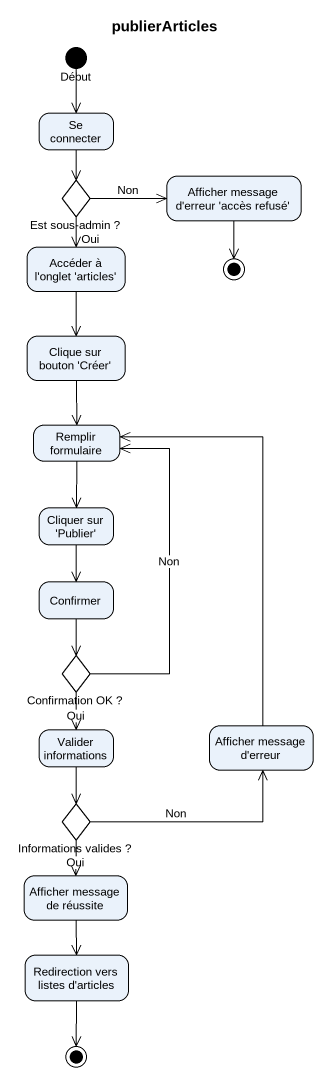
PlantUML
@startuml
title publierArticles
hide empty description
state Début <<start>>
state "Se connecter" as Se_connecter
state "Est sous-admin ?" as Est_sous_admin <<choice>>
state "Afficher message d'erreur 'accès refusé'" as Afficher_message_d_erreur
state "Accéder à l'onglet 'articles'" as Accéder_à_l_onglet_articles
state final1 <<end>>
state "Clique sur bouton 'Créer'" as Clique_sur_bouton_Créer
state "Remplir formulaire" as Remplir_formulaire
state "Cliquer sur 'Publier'" as Cliquer_sur_Publier
state Confirmer
state "Confirmation OK ?" as Confirmation_OK <<choice>>
state "Valider informations" as Valider_informations
state "Afficher message d'erreur" as Afficher_message_d_erreur_2
state "Informations valides ?" as Informations_valides <<choice>>
state "Afficher message de réussite" as Afficher_message_de_réussite
state "Redirection vers listes d'articles" as Redirection_vers_listes_d
state final2 <<end>>
Début --> Se_connecter
Se_connecter --> Est_sous_admin
Est_sous_admin -right-> Afficher_message_d_erreur : Non
Est_sous_admin --> Accéder_à_l_onglet_articles : Oui
Afficher_message_d_erreur --> final1
Accéder_à_l_onglet_articles --> Clique_sur_bouton_Créer
Clique_sur_bouton_Créer --> Remplir_formulaire
Remplir_formulaire --> Cliquer_sur_Publier
Cliquer_sur_Publier --> Confirmer
Confirmer --> Confirmation_OK
Confirmation_OK -up-> Remplir_formulaire : Non
Confirmation_OK --> Valider_informations : Oui
Valider_informations --> Informations_valides
Afficher_message_d_erreur_2 -up-> Remplir_formulaire
Informations_valides -right-> Afficher_message_d_erreur_2 : Non
Informations_valides --> Afficher_message_de_réussite : Oui
Afficher_message_de_réussite --> Redirection_vers_listes_d
Redirection_vers_listes_d --> final2
@enduml
